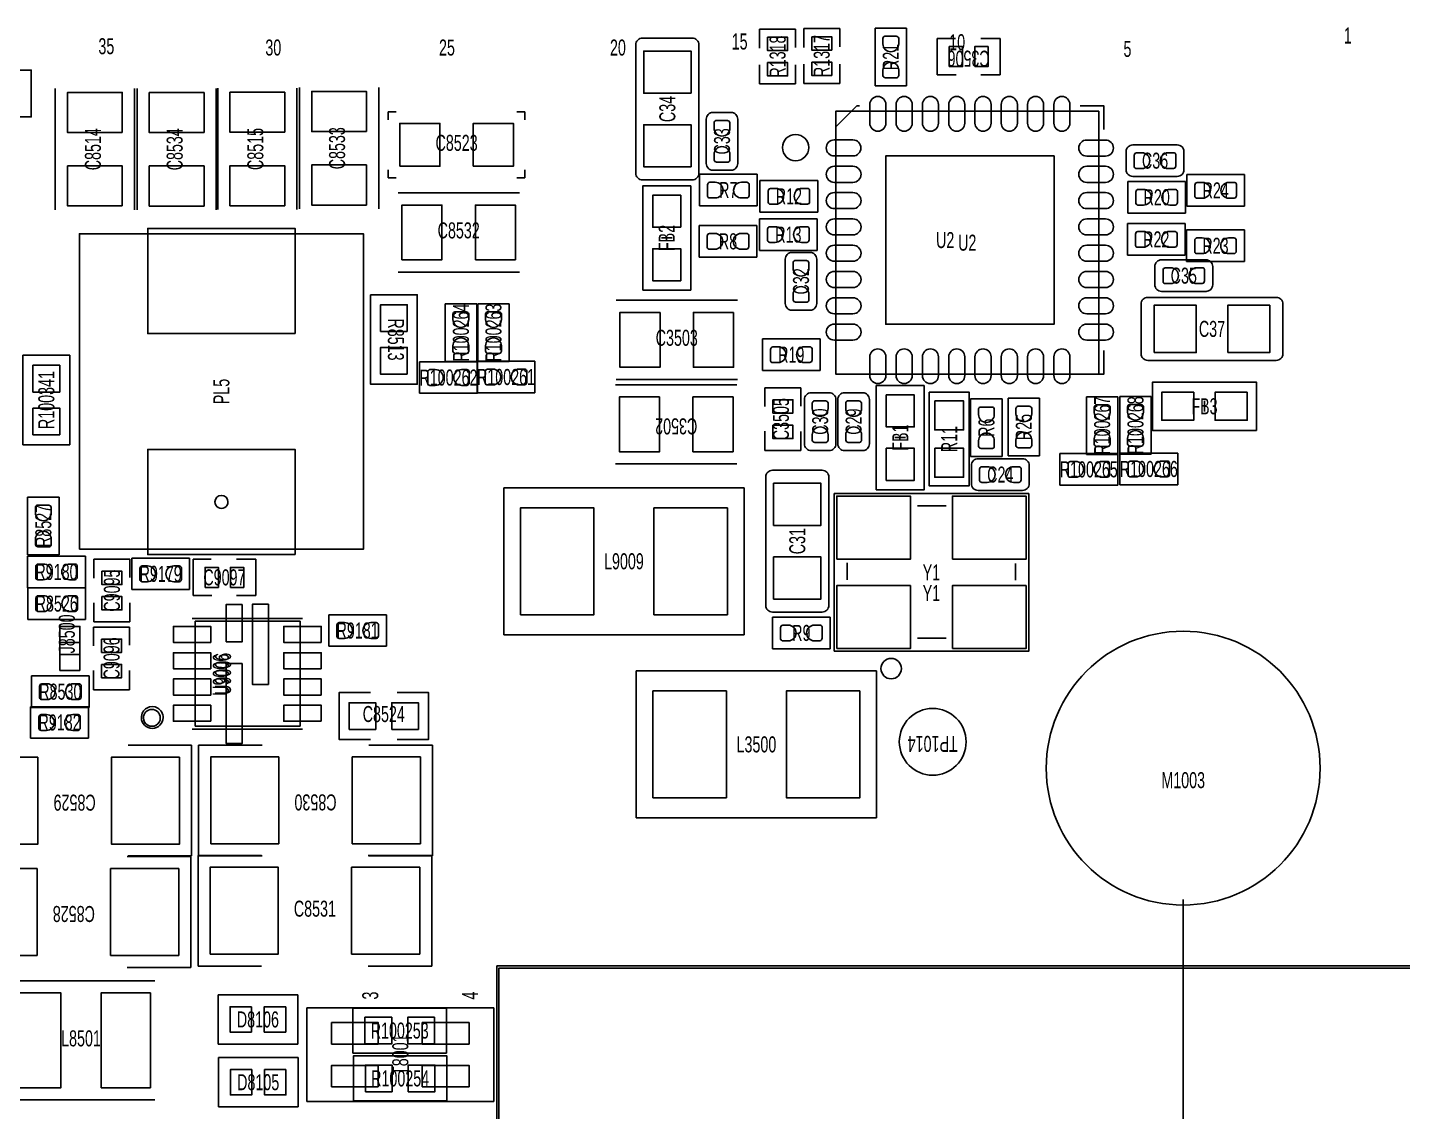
# Model space of a CAD drawing. Extents: x -30 to 128, y -44 to 82.
# Drawn here: x 36.98 to 63.13, y 3.16 to 23.77 of the extents above; entities that cross this region are included whole.
import ezdxf
from ezdxf.enums import TextEntityAlignment as Align

# ---------------------------------------------------------------- set-up
doc = ezdxf.new("R2010")
doc.units = 0
for name, color, linetype in [('BG_DIMENSION-2', 7, 'CONTINUOUS'), ('PG_ASSEMBLY_TOP', 7, 'CONTINUOUS'), ('PG_SILKSCREEN_TOP', 7, 'CONTINUOUS'), ('PIN_TOP', 3, 'CONTINUOUS'), ('RD_ASSEMBLY_TOP', 70, 'CONTINUOUS'), ('RD_SILKSCREEN_TOP', 7, 'CONTINUOUS')]:
    doc.layers.add(name, color=color, linetype=linetype)

msp = doc.modelspace()

# ---------------------------------------------------------------- linework, layer by layer
at = {"layer": 'BG_DIMENSION-2'}
msp.add_lwpolyline([(58.960004, 7.189978), (58.960004, -32.697928)], dxfattribs=at)
at = {"layer": 'PG_ASSEMBLY_TOP'}
for points in [[(49.74971, 21.00326, -0.414214), (49.62271, 20.87626), (48.67783, 20.87626, -0.414214), (48.55083, 21.00326), (48.55083, 23.44674, -0.414214), (48.67783, 23.57374), (49.62271, 23.57374, -0.414214), (49.74971, 23.44674)], [(58.285634, 17.443704, -0.414214), (58.158634, 17.570704), (58.158634, 18.515584, -0.414214), (58.285634, 18.642584), (60.729114, 18.642584, -0.414214), (60.856114, 18.515584), (60.856114, 17.570704, -0.414214), (60.729114, 17.443704)], [(51.021996, 15.227808, -0.414214), (51.148996, 15.354808), (52.093876, 15.354808, -0.414214), (52.220876, 15.227808), (52.220876, 12.784328, -0.414214), (52.093876, 12.657328), (51.148996, 12.657328, -0.414214), (51.021996, 12.784328)]]:
    msp.add_lwpolyline(points, format="xyb", close=True, dxfattribs=at)
for points in [[(50.90414, 23.742142), (51.58994, 23.742142)], [(50.90414, 23.384002), (50.90414, 23.742142)], [(51.58994, 23.742142), (51.58994, 23.39467)], [(51.742848, 23.752302), (52.428648, 23.752302)], [(51.742848, 23.394162), (51.742848, 23.752302)], [(52.428648, 23.752302), (52.428648, 23.40483)], [(53.099716, 23.76424), (53.699664, 23.76424)], [(53.099716, 22.66442), (53.099716, 23.76424)], [(53.699664, 23.76424), (53.699664, 22.66442)], [(54.283356, 22.877272), (54.283356, 23.563072)], [(54.283356, 23.563072), (54.630828, 23.563072)], [(55.111904, 23.563072), (55.477156, 23.563072)], [(55.477156, 23.563072), (55.477156, 22.877272)], [(50.90414, 22.700742), (50.90414, 23.067264)], [(51.58994, 23.065994), (51.58994, 22.700742)], [(51.742848, 22.710902), (51.742848, 23.077424)], [(52.428648, 23.076154), (52.428648, 22.710902)], [(35.351974, 22.075394), (35.351974, 22.964394), (37.053774, 22.964394), (37.053774, 22.075394), (35.351974, 22.075394)], [(54.641496, 22.877272), (54.283356, 22.877272)], [(55.477156, 22.877272), (55.110634, 22.877272)], [(37.511228, 22.61362), (37.511228, 20.306284)], [(39.018464, 20.306284), (39.018464, 22.61362)], [(39.065708, 22.61235), (39.065708, 20.305014)], [(40.572944, 20.305014), (40.572944, 22.61235)], [(40.599868, 22.617684), (40.599868, 20.310348)], [(42.107104, 20.310348), (42.107104, 22.617684)], [(42.15384, 22.631908), (42.15384, 20.324572)], [(43.661076, 20.324572), (43.661076, 22.631908)], [(51.58994, 22.700742), (50.90414, 22.700742)], [(52.428648, 22.710902), (51.742848, 22.710902)], [(53.699664, 22.66442), (53.099716, 22.66442)], [(43.843702, 22.168612), (43.996102, 22.168612)], [(43.843702, 22.016212), (43.843702, 22.168612)], [(46.441614, 22.168612), (46.289214, 22.168612)], [(46.441614, 22.016212), (46.441614, 22.168612)], [(49.889664, 21.186394), (49.889664, 22.032468)], [(50.016664, 22.159468), (50.362866, 22.159468)], [(50.489866, 22.032468), (50.489866, 21.186394)], [(58.001662, 21.541994), (58.847736, 21.541994)], [(53.303424, 18.132298), (56.503316, 18.132298), (56.503316, 21.33219), (53.303424, 21.33219), (53.303424, 18.132298)], [(57.874662, 21.068792), (57.874662, 21.414994)], [(58.974736, 21.414994), (58.974736, 21.068792)], [(43.843702, 21.0693), (43.843702, 20.9169)], [(46.441614, 21.0693), (46.441614, 20.9169)], [(49.759108, 20.982178), (50.858928, 20.982178)], [(49.759108, 20.38223), (49.759108, 20.982178)], [(50.362866, 21.059394), (50.016664, 21.059394)], [(50.858928, 20.982178), (50.858928, 20.38223)], [(58.847736, 20.941792), (58.001662, 20.941792)], [(59.02833, 20.377404), (59.02833, 20.977352)], [(59.02833, 20.977352), (60.12815, 20.977352)], [(60.12815, 20.977352), (60.12815, 20.377404)], [(43.843702, 20.9169), (43.996102, 20.9169)], [(46.441614, 20.9169), (46.289214, 20.9169)], [(48.681386, 18.781014), (48.681386, 20.762214), (49.595786, 20.762214), (49.595786, 18.781014), (48.681386, 18.781014)], [(50.912268, 20.864322), (52.012088, 20.864322)], [(50.912268, 20.264374), (50.912268, 20.864322)], [(52.012088, 20.864322), (52.012088, 20.264374)], [(57.906158, 20.246086), (57.906158, 20.846034)], [(57.906158, 20.846034), (59.005978, 20.846034)], [(59.005978, 20.846034), (59.005978, 20.246086)], [(46.336204, 20.631658), (44.028868, 20.631658)], [(50.858928, 20.38223), (49.759108, 20.38223)], [(50.902108, 20.136612), (52.001928, 20.136612)], [(50.902108, 19.536664), (50.902108, 20.136612)], [(52.012088, 20.264374), (50.912268, 20.264374)], [(52.001928, 20.136612), (52.001928, 19.536664)], [(59.005978, 20.246086), (57.906158, 20.246086)], [(60.12815, 20.377404), (59.02833, 20.377404)], [(49.754282, 20.007834), (50.854102, 20.007834)], [(49.754282, 19.407886), (49.754282, 20.007834)], [(50.854102, 20.007834), (50.854102, 19.407886)], [(57.898284, 19.445478), (57.898284, 20.045426)], [(57.898284, 20.045426), (58.998104, 20.045426)], [(58.998104, 20.045426), (58.998104, 19.445478)], [(59.02325, 19.323812), (59.02325, 19.92376)], [(59.02325, 19.92376), (60.12307, 19.92376)], [(60.12307, 19.92376), (60.12307, 19.323812)], [(37.970206, 13.852144), (37.970206, 19.852132), (43.370246, 19.852132), (43.370246, 13.852144), (37.970206, 13.852144)], [(50.854102, 19.407886), (49.754282, 19.407886)], [(52.001928, 19.536664), (50.902108, 19.536664)], [(51.39182, 18.523966), (51.39182, 19.37004)], [(51.51882, 19.49704), (51.865022, 19.49704)], [(51.992022, 19.37004), (51.992022, 18.523966)], [(58.998104, 19.445478), (57.898284, 19.445478)], [(58.547762, 19.355562), (59.393836, 19.355562)], [(44.028868, 19.124422), (46.336204, 19.124422)], [(58.420762, 18.88236), (58.420762, 19.228562)], [(60.12307, 19.323812), (59.02325, 19.323812)], [(59.520836, 19.228562), (59.520836, 18.88236)], [(43.506136, 18.692622), (44.395136, 18.692622), (44.395136, 16.990822), (43.506136, 16.990822), (43.506136, 18.692622)], [(50.483008, 18.58899), (48.175672, 18.58899)], [(59.393836, 18.75536), (58.547762, 18.75536)], [(44.924472, 18.521934), (45.52442, 18.521934)], [(44.924472, 17.422114), (44.924472, 18.521934)], [(45.52442, 18.521934), (45.52442, 17.422114)], [(45.54347, 18.522188), (46.143418, 18.522188)], [(45.54347, 17.422368), (45.54347, 18.522188)], [(46.143418, 18.522188), (46.143418, 17.422368)], [(51.865022, 18.396966), (51.51882, 18.396966)], [(50.957226, 17.851628), (52.057046, 17.851628)], [(50.957226, 17.25168), (50.957226, 17.851628)], [(52.057046, 17.851628), (52.057046, 17.25168)], [(37.785294, 15.838678), (36.896294, 15.838678), (36.896294, 17.540478), (37.785294, 17.540478), (37.785294, 15.838678)], [(44.437808, 17.41805), (45.537628, 17.41805)], [(44.437808, 16.818102), (44.437808, 17.41805)], [(45.52442, 17.422114), (44.924472, 17.422114)], [(45.532294, 16.828262), (45.532294, 17.42821)], [(45.532294, 17.42821), (46.632114, 17.42821)], [(45.537628, 17.41805), (45.537628, 16.818102)], [(46.143418, 17.422368), (45.54347, 17.422368)], [(46.632114, 17.42821), (46.632114, 16.828262)], [(48.175672, 17.081754), (50.483008, 17.081754)], [(52.057046, 17.25168), (50.957226, 17.25168)], [(60.354718, 16.11376), (58.373518, 16.11376), (58.373518, 17.02816), (60.354718, 17.02816), (60.354718, 16.11376)], [(45.537628, 16.818102), (44.437808, 16.818102)], [(46.632114, 16.828262), (45.532294, 16.828262)], [(50.47361, 16.98117), (48.166274, 16.98117)], [(51.005486, 16.923258), (51.691286, 16.923258)], [(51.005486, 16.565118), (51.005486, 16.923258)], [(51.691286, 16.923258), (51.691286, 16.575786)], [(51.88331, 16.829278), (52.229512, 16.829278)], [(52.51958, 16.829278), (52.865782, 16.829278)], [(54.036214, 16.96593), (54.036214, 14.98473), (53.121814, 14.98473), (53.121814, 16.96593), (54.036214, 16.96593)], [(57.118504, 16.75257), (57.718452, 16.75257)], [(57.118504, 15.65275), (57.118504, 16.75257)], [(57.718452, 16.75257), (57.718452, 15.65275)], [(57.752234, 16.759682), (58.352182, 16.759682)], [(57.752234, 15.659862), (57.752234, 16.759682)], [(58.352182, 16.759682), (58.352182, 15.659862)], [(51.75631, 15.856204), (51.75631, 16.702278)], [(52.356512, 16.702278), (52.356512, 15.856204)], [(52.39258, 15.856204), (52.39258, 16.702278)], [(52.992782, 16.702278), (52.992782, 15.856204)], [(54.917848, 16.7132), (55.517796, 16.7132)], [(54.917848, 15.61338), (54.917848, 16.7132)], [(55.517796, 16.7132), (55.517796, 15.61338)], [(55.628794, 16.726662), (56.228742, 16.726662)], [(55.628794, 15.626842), (55.628794, 16.726662)], [(56.228742, 16.726662), (56.228742, 15.626842)], [(51.005486, 15.729458), (51.005486, 16.09598)], [(51.691286, 16.09471), (51.691286, 15.729458)], [(51.691286, 15.729458), (51.005486, 15.729458)], [(52.229512, 15.729204), (51.88331, 15.729204)], [(52.865782, 15.729204), (52.51958, 15.729204)], [(48.166274, 15.473934), (50.47361, 15.473934)], [(55.517796, 15.61338), (54.917848, 15.61338)], [(54.931564, 15.099792), (54.931564, 15.445994)], [(55.058564, 15.572994), (55.904638, 15.572994)], [(56.228742, 15.626842), (55.628794, 15.626842)], [(56.031638, 15.445994), (56.031638, 15.099792)], [(56.614822, 15.6718), (57.714642, 15.6718)], [(56.614822, 15.071852), (56.614822, 15.6718)], [(57.718452, 15.65275), (57.118504, 15.65275)], [(57.714642, 15.6718), (57.714642, 15.071852)], [(58.352182, 15.659862), (57.752234, 15.659862)], [(57.756298, 15.079218), (57.756298, 15.679166)], [(57.756298, 15.679166), (58.856118, 15.679166)], [(58.856118, 15.679166), (58.856118, 15.079218)], [(55.904638, 14.972792), (55.058564, 14.972792)], [(57.714642, 15.071852), (56.614822, 15.071852)], [(58.856118, 15.079218), (57.756298, 15.079218)], [(36.983924, 14.845284), (37.583872, 14.845284)], [(36.983924, 13.745464), (36.983924, 14.845284)], [(37.583872, 14.845284), (37.583872, 13.745464)], [(36.98367, 13.12164), (36.98367, 13.721588)], [(36.98367, 13.721588), (38.08349, 13.721588)], [(37.583872, 13.745464), (36.983924, 13.745464)], [(38.08349, 13.721588), (38.08349, 13.12164)], [(38.244526, 13.662914), (38.930326, 13.662914)], [(38.244526, 13.304774), (38.244526, 13.662914)], [(38.930326, 13.662914), (38.930326, 13.315442)], [(38.965378, 13.684504), (40.065198, 13.684504)], [(38.965378, 13.084556), (38.965378, 13.684504)], [(40.065198, 13.684504), (40.065198, 13.084556)], [(40.13073, 12.975082), (40.13073, 13.660882)], [(40.13073, 13.660882), (40.478202, 13.660882)], [(40.959278, 13.660882), (41.32453, 13.660882)], [(41.32453, 13.660882), (41.32453, 12.975082)], [(38.08349, 13.12164), (36.98367, 13.12164)], [(36.988496, 13.118846), (38.088316, 13.118846)], [(36.988496, 12.518898), (36.988496, 13.118846)], [(38.088316, 13.118846), (38.088316, 12.518898)], [(40.065198, 13.084556), (38.965378, 13.084556)], [(38.244526, 12.469114), (38.244526, 12.835636)], [(38.930326, 12.834366), (38.930326, 12.469114)], [(40.48887, 12.975082), (40.13073, 12.975082)], [(41.32453, 12.975082), (40.958008, 12.975082)], [(42.710608, 12.60729), (43.810428, 12.60729)], [(42.710608, 12.007342), (42.710608, 12.60729)], [(43.810428, 12.60729), (43.810428, 12.007342)], [(51.148488, 11.960606), (51.148488, 12.560554)], [(51.148488, 12.560554), (52.248308, 12.560554)], [(52.248308, 12.560554), (52.248308, 11.960606)], [(38.088316, 12.518898), (36.988496, 12.518898)], [(38.238938, 12.373356), (38.924738, 12.373356)], [(38.238938, 12.015216), (38.238938, 12.373356)], [(38.930326, 12.469114), (38.244526, 12.469114)], [(38.924738, 12.373356), (38.924738, 12.025884)], [(40.169846, 12.485116), (40.169846, 10.48512)], [(42.169842, 12.485116), (40.169846, 12.485116)], [(42.169842, 10.48512), (42.169842, 12.485116)], [(43.810428, 12.007342), (42.710608, 12.007342)], [(52.248308, 11.960606), (51.148488, 11.960606)], [(38.238938, 11.179556), (38.238938, 11.546078)], [(38.924738, 11.544808), (38.924738, 11.179556)], [(37.05733, 10.844276), (37.05733, 11.444224)], [(37.05733, 11.444224), (38.15715, 11.444224)], [(38.15715, 11.444224), (38.15715, 10.844276)], [(38.924738, 11.179556), (38.238938, 11.179556)], [(43.507406, 10.2362), (42.906696, 10.2362), (42.906696, 11.1252), (43.503596, 11.1252)], [(44.011596, 11.1252), (44.608496, 11.1252), (44.608496, 10.2362), (44.011596, 10.2362)], [(37.042852, 10.8585), (38.142672, 10.8585)], [(37.042852, 10.258552), (37.042852, 10.8585)], [(38.15715, 10.844276), (37.05733, 10.844276)], [(38.142672, 10.8585), (38.142672, 10.258552)], [(40.169846, 10.48512), (42.169842, 10.48512)], [(38.142672, 10.258552), (37.042852, 10.258552)], [(38.895782, 10.12444), (40.102282, 10.12444)], [(40.102282, 10.12444), (40.102282, 8.019796)], [(40.237664, 8.024622), (40.237664, 10.129266)], [(40.237664, 10.129266), (41.444164, 10.129266)], [(43.476164, 10.129266), (44.682664, 10.129266)], [(44.682664, 10.129266), (44.682664, 8.024622)], [(38.880542, 8.006588), (40.087042, 8.006588)], [(40.102282, 8.019796), (38.895782, 8.019796)], [(40.087042, 8.006588), (40.087042, 5.901944)], [(40.225726, 5.92709), (40.225726, 8.031734)], [(40.225726, 8.031734), (41.432226, 8.031734)], [(41.444164, 8.024622), (40.237664, 8.024622)], [(43.464226, 8.031734), (44.670726, 8.031734)], [(44.682664, 8.024622), (43.476164, 8.024622)], [(44.670726, 8.031734), (44.670726, 5.92709)], [(40.087042, 5.901944), (38.880542, 5.901944)], [(41.432226, 5.92709), (40.225726, 5.92709)], [(44.670726, 5.92709), (43.464226, 5.92709)], [(43.171618, 4.272026), (44.949618, 4.272026), (44.949618, 5.12699), (43.171618, 5.12699), (43.171618, 4.272026)], [(43.180508, 3.361944), (44.958508, 3.361944), (44.958508, 4.216908), (43.180508, 4.216908), (43.180508, 3.361944)]]:
    msp.add_lwpolyline(points, dxfattribs=at)
for points in [[(49.889664, 22.032468, -0.414214), (50.016664, 22.159468)], [(50.362866, 22.159468, -0.414214), (50.489866, 22.032468)], [(57.874662, 21.414994, -0.414214), (58.001662, 21.541994)], [(58.847736, 21.541994, -0.414214), (58.974736, 21.414994)], [(50.016664, 21.059394, -0.414214), (49.889664, 21.186394)], [(50.489866, 21.186394, -0.414214), (50.362866, 21.059394)], [(58.001662, 20.941792, -0.414214), (57.874662, 21.068792)], [(58.974736, 21.068792, -0.414214), (58.847736, 20.941792)], [(51.39182, 19.37004, -0.414214), (51.51882, 19.49704)], [(51.865022, 19.49704, -0.414214), (51.992022, 19.37004)], [(58.420762, 19.228562, -0.414214), (58.547762, 19.355562)], [(59.393836, 19.355562, -0.414214), (59.520836, 19.228562)], [(58.547762, 18.75536, -0.414214), (58.420762, 18.88236)], [(59.520836, 18.88236, -0.414214), (59.393836, 18.75536)], [(51.51882, 18.396966, -0.414214), (51.39182, 18.523966)], [(51.992022, 18.523966, -0.414214), (51.865022, 18.396966)], [(51.75631, 16.702278, -0.414214), (51.88331, 16.829278)], [(52.229512, 16.829278, -0.414214), (52.356512, 16.702278)], [(52.39258, 16.702278, -0.414214), (52.51958, 16.829278)], [(52.865782, 16.829278, -0.414214), (52.992782, 16.702278)], [(51.88331, 15.729204, -0.414214), (51.75631, 15.856204)], [(52.356512, 15.856204, -0.414214), (52.229512, 15.729204)], [(52.51958, 15.729204, -0.414214), (52.39258, 15.856204)], [(52.992782, 15.856204, -0.414214), (52.865782, 15.729204)], [(54.931564, 15.445994, -0.414214), (55.058564, 15.572994)], [(55.904638, 15.572994, -0.414214), (56.031638, 15.445994)], [(55.058564, 14.972792, -0.414214), (54.931564, 15.099792)], [(56.031638, 15.099792, -0.414214), (55.904638, 14.972792)], [(39.562532, 10.65276, 1.000116), (39.148512, 10.65276, 0.999884), (39.562532, 10.65276)]]:
    msp.add_lwpolyline(points, format="xyb", dxfattribs=at)
for points in [[(52.353464, 17.182338), (57.353454, 17.182338), (57.353454, 22.182328), (52.353464, 22.182328)], [(54.12867, 16.836898), (54.12867, 15.058898), (54.89067, 15.058898), (54.89067, 16.836898)], [(52.32273, 11.912092), (52.32273, 14.91234), (56.022494, 14.91234), (56.022494, 11.912092)], [(45.9486, -14.57198), (66.878454, -14.57198), (66.878454, 5.887974), (45.9486, 5.887974)]]:
    msp.add_lwpolyline(points, close=True, dxfattribs=at)
at = {"layer": 'PG_SILKSCREEN_TOP'}
for points in [[(52.353464, 21.832316), (52.353464, 21.882354), (52.75326, 22.28215), (52.803298, 22.28215)], [(57.003442, 22.28215), (57.453276, 22.28215), (57.453276, 21.832316)], [(53.303424, 18.132298), (56.503316, 18.132298), (56.503316, 21.33219), (53.303424, 21.33219), (53.303424, 18.132298)], [(37.970206, 13.977112), (37.970206, 19.852132), (43.370246, 19.852132), (43.370246, 13.852144), (37.970206, 13.852144)], [(49.036986, 19.771614), (49.240186, 19.771614)], [(52.803298, 17.182338), (52.353464, 17.182338), (52.353464, 17.632172)], [(57.453276, 17.632172), (57.453276, 17.182338), (57.003442, 17.182338)], [(59.364118, 16.46936), (59.364118, 16.67256)], [(53.680614, 15.97533), (53.477414, 15.97533)], [(46.038516, 12.22629), (46.038516, 15.02029)], [(46.038516, 15.02029), (50.610516, 15.02029)], [(50.610516, 15.02029), (50.610516, 12.22629)], [(54.451758, 14.675358), (53.906674, 14.675358)], [(52.572666, 13.269722), (52.572666, 13.594588)], [(55.772558, 13.583412), (55.772558, 13.265658)], [(42.212768, 12.533122), (40.112696, 12.533122)], [(50.610516, 12.22629), (46.038516, 12.22629)], [(54.451758, 12.162282), (53.906674, 12.162282)], [(48.55845, 11.538712), (53.13045, 11.538712)], [(48.55845, 8.744712), (48.55845, 11.538712)], [(53.13045, 11.538712), (53.13045, 8.744712)], [(40.112696, 10.43305), (42.212768, 10.43305)], [(53.13045, 8.744712), (48.55845, 8.744712)], [(45.908468, -14.072108), (66.90868, -14.072108), (66.90868, 5.927852), (45.908468, 5.927852), (45.908468, -14.072108)], [(39.405052, 5.643626), (36.595304, 5.643626)], [(40.607234, 4.44119), (40.607234, 5.38099)], [(42.121074, 5.38099), (40.607234, 5.38099)], [(42.121074, 4.44119), (42.121074, 5.38099)], [(42.294048, 5.12953), (45.850048, 5.12953)], [(42.294048, 3.35153), (42.294048, 5.12953)], [(45.850048, 5.12953), (45.850048, 3.35153)], [(42.121074, 4.44119), (40.607234, 4.44119)], [(40.613076, 3.24739), (40.613076, 4.18719)], [(42.126916, 4.18719), (40.613076, 4.18719)], [(42.126916, 3.24739), (42.126916, 4.18719)], [(36.595304, 3.383026), (39.405052, 3.383026)], [(42.126916, 3.24739), (40.613076, 3.24739)], [(45.850048, 3.35153), (42.294048, 3.35153)]]:
    msp.add_lwpolyline(points, dxfattribs=at)
msp.add_lwpolyline([(51.839876, 21.49094, 1), (51.339636, 21.49082, 1)], format="xyb", close=True, dxfattribs=at)
for points in [[(53.601366, 11.582654, 1), (53.212238, 11.582654, 1), (53.601366, 11.582654)], [(39.508176, 10.645648, 0.99985), (39.188644, 10.645648, 1.00015), (39.508176, 10.645648)]]:
    msp.add_lwpolyline(points, format="xyb", dxfattribs=at)
at = {"layer": 'PIN_TOP'}
for points in [[(51.05654, 23.589742), (51.43754, 23.589742), (51.43754, 23.335742), (51.05654, 23.335742)], [(51.895248, 23.599902), (52.276248, 23.599902), (52.276248, 23.345902), (51.895248, 23.345902)], [(49.600231, 22.524974), (48.700309, 22.524974), (48.700309, 23.325074), (49.600231, 23.325074)], [(54.511956, 23.029672), (54.511956, 23.410672), (54.765956, 23.410672), (54.765956, 23.029672)], [(54.994556, 23.029672), (54.994556, 23.410672), (55.248556, 23.410672), (55.248556, 23.029672)], [(51.05654, 23.107142), (51.43754, 23.107142), (51.43754, 22.853142), (51.05654, 22.853142)], [(51.895248, 23.117302), (52.276248, 23.117302), (52.276248, 22.863302), (51.895248, 22.863302)], [(38.785546, 21.777452), (37.744146, 21.777452), (37.744146, 22.539452), (38.785546, 22.539452)], [(40.340026, 21.776182), (39.298626, 21.776182), (39.298626, 22.538182), (40.340026, 22.538182)], [(41.874186, 21.781516), (40.832786, 21.781516), (40.832786, 22.543516), (41.874186, 22.543516)], [(43.428158, 21.79574), (42.386758, 21.79574), (42.386758, 22.55774), (43.428158, 22.55774)], [(44.063158, 21.136356), (44.063158, 21.949156), (44.825158, 21.949156), (44.825158, 21.136356)], [(45.460158, 21.136356), (45.460158, 21.949156), (46.222158, 21.949156), (46.222158, 21.136356)], [(49.600231, 21.124926), (48.700309, 21.124926), (48.700309, 21.925026), (49.600231, 21.925026)], [(56.503316, 18.132298), (53.303424, 18.132298), (53.303424, 21.33219), (56.503316, 21.33219)], [(38.785546, 20.380452), (37.744146, 20.380452), (37.744146, 21.142452), (38.785546, 21.142452)], [(40.340026, 20.379182), (39.298626, 20.379182), (39.298626, 21.141182), (40.340026, 21.141182)], [(41.874186, 20.384516), (40.832786, 20.384516), (40.832786, 21.146516), (41.874186, 21.146516)], [(43.428158, 20.39874), (42.386758, 20.39874), (42.386758, 21.16074), (43.428158, 21.16074)], [(44.103036, 19.35734), (44.103036, 20.39874), (44.865036, 20.39874), (44.865036, 19.35734)], [(45.500036, 19.35734), (45.500036, 20.39874), (46.262036, 20.39874), (46.262036, 19.35734)], [(49.405286, 19.974814), (48.871886, 19.974814), (48.871886, 20.584414), (49.405286, 20.584414)], [(42.070274, 17.952212), (39.270178, 17.952212), (39.270178, 19.952208), (42.070274, 19.952208)], [(49.405286, 18.958814), (48.871886, 18.958814), (48.871886, 19.568414), (49.405286, 19.568414)], [(44.204636, 17.994122), (43.696636, 17.994122), (43.696636, 18.502122), (44.204636, 18.502122)], [(49.01184, 18.356072), (49.01184, 17.314672), (48.24984, 17.314672), (48.24984, 18.356072)], [(50.40884, 18.356072), (50.40884, 17.314672), (49.64684, 17.314672), (49.64684, 18.356072)], [(58.4073, 17.593056), (58.4073, 18.492978), (59.2074, 18.492978), (59.2074, 17.593056)], [(59.807348, 17.593056), (59.807348, 18.492978), (60.607448, 18.492978), (60.607448, 17.593056)], [(44.204636, 17.181322), (43.696636, 17.181322), (43.696636, 17.689322), (44.204636, 17.689322)], [(37.086794, 17.349978), (37.594794, 17.349978), (37.594794, 16.841978), (37.086794, 16.841978)], [(49.002442, 16.748252), (49.002442, 15.706852), (48.240442, 15.706852), (48.240442, 16.748252)], [(50.399442, 16.748252), (50.399442, 15.706852), (49.637442, 15.706852), (49.637442, 16.748252)], [(53.312314, 16.78813), (53.845714, 16.78813), (53.845714, 16.17853), (53.312314, 16.17853)], [(59.160918, 16.83766), (59.160918, 16.30426), (58.551318, 16.30426), (58.551318, 16.83766)], [(60.176918, 16.83766), (60.176918, 16.30426), (59.567318, 16.30426), (59.567318, 16.83766)], [(37.086794, 16.537178), (37.594794, 16.537178), (37.594794, 16.029178), (37.086794, 16.029178)], [(51.157886, 16.694658), (51.538886, 16.694658), (51.538886, 16.440658), (51.157886, 16.440658)], [(54.234715, 16.672941), (54.784625, 16.672941), (54.784625, 16.123031), (54.234715, 16.123031)], [(51.157886, 16.212058), (51.538886, 16.212058), (51.538886, 15.958058), (51.157886, 15.958058)], [(42.070274, 13.752068), (39.270178, 13.752068), (39.270178, 15.752064), (42.070274, 15.752064)], [(53.312314, 15.77213), (53.845714, 15.77213), (53.845714, 15.16253), (53.312314, 15.16253)], [(54.234715, 15.772765), (54.784625, 15.772765), (54.784625, 15.222855), (54.234715, 15.222855)], [(51.171475, 15.106142), (52.071397, 15.106142), (52.071397, 14.306042), (51.171475, 14.306042)], [(52.372514, 13.662152), (52.372514, 14.862048), (53.772562, 14.862048), (53.772562, 13.662152)], [(54.572662, 13.662152), (54.572662, 14.862048), (55.97271, 14.862048), (55.97271, 13.662152)], [(46.356016, 12.60729), (46.356016, 14.63929), (47.753016, 14.63929), (47.753016, 12.60729)], [(48.896016, 12.60729), (48.896016, 14.63929), (50.293016, 14.63929), (50.293016, 12.60729)], [(51.171475, 13.706094), (52.071397, 13.706094), (52.071397, 12.905994), (51.171475, 12.905994)], [(38.396926, 13.434314), (38.777926, 13.434314), (38.777926, 13.180314), (38.396926, 13.180314)], [(40.35933, 13.127482), (40.35933, 13.508482), (40.61333, 13.508482), (40.61333, 13.127482)], [(40.84193, 13.127482), (40.84193, 13.508482), (41.09593, 13.508482), (41.09593, 13.127482)], [(52.372514, 11.962384), (52.372514, 13.16228), (53.772562, 13.16228), (53.772562, 11.962384)], [(54.572662, 11.962384), (54.572662, 13.16228), (55.97271, 13.16228), (55.97271, 11.962384)], [(38.396926, 12.951714), (38.777926, 12.951714), (38.777926, 12.697714), (38.396926, 12.697714)], [(41.067355, 12.804521), (41.067355, 12.093575), (40.762301, 12.093575), (40.762301, 12.804521)], [(41.565068, 12.807188), (41.565068, 11.283188), (41.260268, 11.283188), (41.260268, 12.807188)], [(37.981128, 11.85164), (37.600128, 11.85164), (37.600128, 12.38504), (37.981128, 12.38504)], [(40.468169, 12.080621), (39.757223, 12.080621), (39.757223, 12.385675), (40.468169, 12.385675)], [(42.568241, 12.080621), (41.857295, 12.080621), (41.857295, 12.385675), (42.568241, 12.385675)], [(37.981128, 11.54684), (37.600128, 11.54684), (37.600128, 12.08024), (37.981128, 12.08024)], [(38.391338, 12.144756), (38.772338, 12.144756), (38.772338, 11.890756), (38.391338, 11.890756)], [(40.468169, 11.580495), (39.757223, 11.580495), (39.757223, 11.885549), (40.468169, 11.885549)], [(42.568241, 11.580495), (41.857295, 11.580495), (41.857295, 11.885549), (42.568241, 11.885549)], [(38.391338, 11.662156), (38.772338, 11.662156), (38.772338, 11.408156), (38.391338, 11.408156)], [(41.065196, 11.682984), (41.065196, 10.158984), (40.760396, 10.158984), (40.760396, 11.682984)], [(40.468169, 11.080623), (39.757223, 11.080623), (39.757223, 11.385677), (40.468169, 11.385677)], [(42.568241, 11.080623), (41.857295, 11.080623), (41.857295, 11.385677), (42.568241, 11.385677)], [(50.27295, 11.157712), (50.27295, 9.125712), (48.87595, 9.125712), (48.87595, 11.157712)], [(52.81295, 11.157712), (52.81295, 9.125712), (51.41595, 9.125712), (51.41595, 11.157712)], [(40.468169, 10.580497), (39.757223, 10.580497), (39.757223, 10.885551), (40.468169, 10.885551)], [(42.568241, 10.580497), (41.857295, 10.580497), (41.857295, 10.885551), (42.568241, 10.885551)], [(43.097196, 10.4267), (43.097196, 10.9347), (43.605196, 10.9347), (43.605196, 10.4267)], [(43.909996, 10.4267), (43.909996, 10.9347), (44.417996, 10.9347), (44.417996, 10.4267)], [(37.181282, 9.897618), (37.181282, 8.246618), (35.885882, 8.246618), (35.885882, 9.897618)], [(39.873682, 9.897618), (39.873682, 8.246618), (38.578282, 8.246618), (38.578282, 9.897618)], [(40.466264, 8.251444), (40.466264, 9.902444), (41.761664, 9.902444), (41.761664, 8.251444)], [(43.158664, 8.251444), (43.158664, 9.902444), (44.454064, 9.902444), (44.454064, 8.251444)], [(37.166042, 7.779766), (37.166042, 6.128766), (35.870642, 6.128766), (35.870642, 7.779766)], [(39.858442, 7.779766), (39.858442, 6.128766), (38.563042, 6.128766), (38.563042, 7.779766)], [(40.454326, 6.153912), (40.454326, 7.804912), (41.749726, 7.804912), (41.749726, 6.153912)], [(43.146726, 6.153912), (43.146726, 7.804912), (44.442126, 7.804912), (44.442126, 6.153912)], [(36.679378, 3.611626), (36.679378, 5.415026), (37.619178, 5.415026), (37.619178, 3.611626)], [(38.381178, 3.611626), (38.381178, 5.415026), (39.320978, 5.415026), (39.320978, 3.611626)], [(41.242234, 5.15239), (41.242234, 4.66979), (40.835834, 4.66979), (40.835834, 5.15239)], [(41.892474, 5.15239), (41.892474, 4.66979), (41.486074, 4.66979), (41.486074, 5.15239)], [(43.652948, 4.44373), (42.763948, 4.44373), (42.763948, 4.85013), (43.652948, 4.85013)], [(43.400218, 4.445508), (43.400218, 4.953508), (43.908218, 4.953508), (43.908218, 4.445508)], [(44.213018, 4.445508), (44.213018, 4.953508), (44.721018, 4.953508), (44.721018, 4.445508)], [(45.380148, 4.44373), (44.491148, 4.44373), (44.491148, 4.85013), (45.380148, 4.85013)], [(41.248076, 3.95859), (41.248076, 3.47599), (40.841676, 3.47599), (40.841676, 3.95859)], [(41.898316, 3.95859), (41.898316, 3.47599), (41.491916, 3.47599), (41.491916, 3.95859)], [(43.652948, 3.63093), (42.763948, 3.63093), (42.763948, 4.03733), (43.652948, 4.03733)], [(43.409108, 3.535426), (43.409108, 4.043426), (43.917108, 4.043426), (43.917108, 3.535426)], [(44.221908, 3.535426), (44.221908, 4.043426), (44.729908, 4.043426), (44.729908, 3.535426)], [(45.380148, 3.63093), (44.491148, 3.63093), (44.491148, 4.03733), (45.380148, 4.03733)]]:
    msp.add_lwpolyline(points, close=True, dxfattribs=at)
for points in [[(53.549804, 23.46452), (53.549804, 23.56612, 0.375524), (53.50129, 23.608538), (53.28539, 23.608538, 0.365699), (53.249576, 23.56612), (53.249576, 23.46452, 0.999521)], [(53.249576, 22.96414), (53.249576, 22.86254, 0.375524), (53.29809, 22.820122), (53.51399, 22.820122, 0.365699), (53.549804, 22.86254), (53.549804, 22.96414, 0.999521)], [(53.000783, 21.954871), (53.000783, 22.309709, -1), (53.305837, 22.309709), (53.305837, 21.954871, -1)], [(53.500909, 21.954871), (53.500909, 22.309709, -1), (53.805963, 22.309709), (53.805963, 21.954871, -1)], [(54.000781, 21.954871), (54.000781, 22.309709, -1), (54.305835, 22.309709), (54.305835, 21.954871, -1)], [(54.500907, 21.954871), (54.500907, 22.309709, -1), (54.805961, 22.309709), (54.805961, 21.954871, -1)], [(55.000779, 21.954871), (55.000779, 22.309709, -1), (55.305833, 22.309709), (55.305833, 21.954871, -1)], [(55.500905, 21.954871), (55.500905, 22.309709, -1), (55.805959, 22.309709), (55.805959, 21.954871, -1)], [(56.000777, 21.954871), (56.000777, 22.309709, -1), (56.305831, 22.309709), (56.305831, 21.954871, -1)], [(56.500903, 21.954871), (56.500903, 22.309709, -1), (56.805957, 22.309709), (56.805957, 21.954871, -1)], [(50.339752, 21.859494), (50.339752, 21.961094, 0.375524), (50.291238, 22.003512), (50.075338, 22.003512, 0.365699), (50.039524, 21.961094), (50.039524, 21.859494, 0.999521)], [(50.039524, 21.359114), (50.039524, 21.257514, 0.375524), (50.088038, 21.215096), (50.303938, 21.215096, 0.365699), (50.339752, 21.257514), (50.339752, 21.359114, 0.999521)], [(52.324889, 21.635847), (52.679727, 21.635847, -1), (52.679727, 21.330793), (52.324889, 21.330793, -1)], [(57.125997, 21.634831), (57.480835, 21.634831, -1), (57.480835, 21.329777), (57.125997, 21.329777, -1)], [(58.174382, 21.392134), (58.072782, 21.392134, 0.375524), (58.030364, 21.34362), (58.030364, 21.12772, 0.365699), (58.072782, 21.091906), (58.174382, 21.091906, 0.999521)], [(58.674762, 21.091906), (58.776362, 21.091906, 0.375524), (58.81878, 21.14042), (58.81878, 21.35632, 0.365699), (58.776362, 21.392134), (58.674762, 21.392134, 0.999521)], [(52.325905, 21.134705), (52.680743, 21.134705, -1), (52.680743, 20.829651), (52.325905, 20.829651, -1)], [(57.125997, 21.134705), (57.480835, 21.134705, -1), (57.480835, 20.829651), (57.125997, 20.829651, -1)], [(50.058828, 20.832318), (49.957228, 20.832318, 0.375524), (49.91481, 20.783804), (49.91481, 20.567904, 0.365699), (49.957228, 20.53209), (50.058828, 20.53209, 0.999521)], [(50.559208, 20.53209), (50.660808, 20.53209, 0.375524), (50.703226, 20.580604), (50.703226, 20.796504, 0.365699), (50.660808, 20.832318), (50.559208, 20.832318, 0.999521)], [(51.211988, 20.714462), (51.110388, 20.714462, 0.375524), (51.06797, 20.665948), (51.06797, 20.450048, 0.365699), (51.110388, 20.414234), (51.211988, 20.414234, 0.999521)], [(51.712368, 20.414234), (51.813968, 20.414234, 0.375524), (51.856386, 20.462748), (51.856386, 20.678648, 0.365699), (51.813968, 20.714462), (51.712368, 20.714462, 0.999521)], [(58.205878, 20.696174), (58.104278, 20.696174, 0.375524), (58.06186, 20.64766), (58.06186, 20.43176, 0.365699), (58.104278, 20.395946), (58.205878, 20.395946, 0.999521)], [(58.706258, 20.395946), (58.807858, 20.395946, 0.375524), (58.850276, 20.44446), (58.850276, 20.66036, 0.365699), (58.807858, 20.696174), (58.706258, 20.696174, 0.999521)], [(59.32805, 20.827492), (59.22645, 20.827492, 0.375524), (59.184032, 20.778978), (59.184032, 20.563078, 0.365699), (59.22645, 20.527264), (59.32805, 20.527264, 0.999521)], [(59.82843, 20.527264), (59.93003, 20.527264, 0.375524), (59.972448, 20.575778), (59.972448, 20.791678, 0.365699), (59.93003, 20.827492), (59.82843, 20.827492, 0.999521)], [(52.325905, 20.634833), (52.680743, 20.634833, -1), (52.680743, 20.329779), (52.325905, 20.329779, -1)], [(57.125997, 20.634833), (57.480835, 20.634833, -1), (57.480835, 20.329779), (57.125997, 20.329779, -1)], [(52.325905, 20.134707), (52.680743, 20.134707, -1), (52.680743, 19.829653), (52.325905, 19.829653, -1)], [(57.125997, 20.134707), (57.480835, 20.134707, -1), (57.480835, 19.829653), (57.125997, 19.829653, -1)], [(51.201828, 19.986752), (51.100228, 19.986752, 0.375524), (51.05781, 19.938238), (51.05781, 19.722338, 0.365699), (51.100228, 19.686524), (51.201828, 19.686524, 0.999521)], [(51.702208, 19.686524), (51.803808, 19.686524, 0.375524), (51.846226, 19.735038), (51.846226, 19.950938, 0.365699), (51.803808, 19.986752), (51.702208, 19.986752, 0.999521)], [(58.198004, 19.895566), (58.096404, 19.895566, 0.375524), (58.053986, 19.847052), (58.053986, 19.631152, 0.365699), (58.096404, 19.595338), (58.198004, 19.595338, 0.999521)], [(58.698384, 19.595338), (58.799984, 19.595338, 0.375524), (58.842402, 19.643852), (58.842402, 19.859752, 0.365699), (58.799984, 19.895566), (58.698384, 19.895566, 0.999521)], [(50.054002, 19.857974), (49.952402, 19.857974, 0.375524), (49.909984, 19.80946), (49.909984, 19.59356, 0.365699), (49.952402, 19.557746), (50.054002, 19.557746, 0.999521)], [(50.554382, 19.557746), (50.655982, 19.557746, 0.375524), (50.6984, 19.60626), (50.6984, 19.82216, 0.365699), (50.655982, 19.857974), (50.554382, 19.857974, 0.999521)], [(52.325905, 19.634835), (52.680743, 19.634835, -1), (52.680743, 19.329781), (52.325905, 19.329781, -1)], [(57.125997, 19.634835), (57.480835, 19.634835, -1), (57.480835, 19.329781), (57.125997, 19.329781, -1)], [(59.32297, 19.7739), (59.22137, 19.7739, 0.375524), (59.178952, 19.725386), (59.178952, 19.509486, 0.365699), (59.22137, 19.473672), (59.32297, 19.473672, 0.999521)], [(59.82335, 19.473672), (59.92495, 19.473672, 0.375524), (59.967368, 19.522186), (59.967368, 19.738086, 0.365699), (59.92495, 19.7739), (59.82335, 19.7739, 0.999521)], [(51.842162, 19.19732), (51.842162, 19.29892, 0.375524), (51.793648, 19.341338), (51.577748, 19.341338, 0.365699), (51.541934, 19.29892), (51.541934, 19.19732, 0.999521)], [(52.325905, 19.134709), (52.680743, 19.134709, -1), (52.680743, 18.829655), (52.325905, 18.829655, -1)], [(57.125997, 19.134709), (57.480835, 19.134709, -1), (57.480835, 18.829655), (57.125997, 18.829655, -1)], [(58.720482, 19.205702), (58.618882, 19.205702, 0.375524), (58.576464, 19.157188), (58.576464, 18.941288, 0.365699), (58.618882, 18.905474), (58.720482, 18.905474, 0.999521)], [(59.220862, 18.905474), (59.322462, 18.905474, 0.375524), (59.36488, 18.953988), (59.36488, 19.169888, 0.365699), (59.322462, 19.205702), (59.220862, 19.205702, 0.999521)], [(51.541934, 18.69694), (51.541934, 18.59534, 0.375524), (51.590448, 18.552922), (51.806348, 18.552922, 0.365699), (51.842162, 18.59534), (51.842162, 18.69694, 0.999521)], [(52.325905, 18.634837), (52.680743, 18.634837, -1), (52.680743, 18.329783), (52.325905, 18.329783, -1)], [(57.125997, 18.634837), (57.480835, 18.634837, -1), (57.480835, 18.329783), (57.125997, 18.329783, -1)], [(45.37456, 18.222214), (45.37456, 18.323814, 0.375524), (45.326046, 18.366232), (45.110146, 18.366232, 0.365699), (45.074332, 18.323814), (45.074332, 18.222214, 0.999521)], [(45.993558, 18.222468), (45.993558, 18.324068, 0.375524), (45.945044, 18.366486), (45.729144, 18.366486, 0.365699), (45.69333, 18.324068), (45.69333, 18.222468, 0.999521)], [(52.680743, 17.829657), (52.325905, 17.829657, -1), (52.325905, 18.134711), (52.680743, 18.134711, -1)], [(57.125997, 18.134711), (57.480835, 18.134711, -1), (57.480835, 17.829657), (57.125997, 17.829657, -1)], [(45.074332, 17.721834), (45.074332, 17.620234, 0.375524), (45.122846, 17.577816), (45.338746, 17.577816, 0.365699), (45.37456, 17.620234), (45.37456, 17.721834, 0.999521)], [(45.69333, 17.722088), (45.69333, 17.620488, 0.375524), (45.741844, 17.57807), (45.957744, 17.57807, 0.365699), (45.993558, 17.620488), (45.993558, 17.722088, 0.999521)], [(51.256946, 17.701768), (51.155346, 17.701768, 0.375524), (51.112928, 17.653254), (51.112928, 17.437354, 0.365699), (51.155346, 17.40154), (51.256946, 17.40154, 0.999521)], [(51.757326, 17.40154), (51.858926, 17.40154, 0.375524), (51.901344, 17.450054), (51.901344, 17.665954, 0.365699), (51.858926, 17.701768), (51.757326, 17.701768, 0.999521)], [(53.305837, 17.509617), (53.305837, 17.154779, -1), (53.000783, 17.154779), (53.000783, 17.509617, -1)], [(53.805963, 17.509617), (53.805963, 17.154779, -1), (53.500909, 17.154779), (53.500909, 17.509617, -1)], [(54.305835, 17.509617), (54.305835, 17.154779, -1), (54.000781, 17.154779), (54.000781, 17.509617, -1)], [(54.805961, 17.509617), (54.805961, 17.154779, -1), (54.500907, 17.154779), (54.500907, 17.509617, -1)], [(55.305833, 17.509617), (55.305833, 17.154779, -1), (55.000779, 17.154779), (55.000779, 17.509617, -1)], [(55.805959, 17.509617), (55.805959, 17.154779, -1), (55.500905, 17.154779), (55.500905, 17.509617, -1)], [(56.305831, 17.509617), (56.305831, 17.154779, -1), (56.000777, 17.154779), (56.000777, 17.509617, -1)], [(56.805957, 17.509617), (56.805957, 17.154779, -1), (56.500903, 17.154779), (56.500903, 17.509617, -1)], [(44.737528, 17.26819), (44.635928, 17.26819, 0.375524), (44.59351, 17.219676), (44.59351, 17.003776, 0.365699), (44.635928, 16.967962), (44.737528, 16.967962, 0.999521)], [(45.237908, 16.967962), (45.339508, 16.967962, 0.375524), (45.381926, 17.016476), (45.381926, 17.232376, 0.365699), (45.339508, 17.26819), (45.237908, 17.26819, 0.999521)], [(45.832014, 17.27835), (45.730414, 17.27835, 0.375524), (45.687996, 17.229836), (45.687996, 17.013936, 0.365699), (45.730414, 16.978122), (45.832014, 16.978122, 0.999521)], [(46.332394, 16.978122), (46.433994, 16.978122, 0.375524), (46.476412, 17.026636), (46.476412, 17.242536, 0.365699), (46.433994, 17.27835), (46.332394, 17.27835, 0.999521)], [(52.206398, 16.529304), (52.206398, 16.630904, 0.375524), (52.157884, 16.673322), (51.941984, 16.673322, 0.365699), (51.90617, 16.630904), (51.90617, 16.529304, 0.999521)], [(52.842668, 16.529304), (52.842668, 16.630904, 0.375524), (52.794154, 16.673322), (52.578254, 16.673322, 0.365699), (52.54244, 16.630904), (52.54244, 16.529304, 0.999521)], [(55.367936, 16.41348), (55.367936, 16.51508, 0.375524), (55.319422, 16.557498), (55.103522, 16.557498, 0.365699), (55.067708, 16.51508), (55.067708, 16.41348, 0.999521)], [(56.078882, 16.426942), (56.078882, 16.528542, 0.375524), (56.030368, 16.57096), (55.814468, 16.57096, 0.365699), (55.778654, 16.528542), (55.778654, 16.426942, 0.999521)], [(57.568592, 16.45285), (57.568592, 16.55445, 0.375524), (57.520078, 16.596868), (57.304178, 16.596868, 0.365699), (57.268364, 16.55445), (57.268364, 16.45285, 0.999521)], [(58.202322, 16.459962), (58.202322, 16.561562, 0.375524), (58.153808, 16.60398), (57.937908, 16.60398, 0.365699), (57.902094, 16.561562), (57.902094, 16.459962, 0.999521)], [(51.90617, 16.028924), (51.90617, 15.927324, 0.375524), (51.954684, 15.884906), (52.170584, 15.884906, 0.365699), (52.206398, 15.927324), (52.206398, 16.028924, 0.999521)], [(52.54244, 16.028924), (52.54244, 15.927324, 0.375524), (52.590954, 15.884906), (52.806854, 15.884906, 0.365699), (52.842668, 15.927324), (52.842668, 16.028924, 0.999521)], [(55.067708, 15.9131), (55.067708, 15.8115, 0.375524), (55.116222, 15.769082), (55.332122, 15.769082, 0.365699), (55.367936, 15.8115), (55.367936, 15.9131, 0.999521)], [(55.778654, 15.926562), (55.778654, 15.824962, 0.375524), (55.827168, 15.782544), (56.043068, 15.782544, 0.365699), (56.078882, 15.824962), (56.078882, 15.926562, 0.999521)], [(57.268364, 15.95247), (57.268364, 15.85087, 0.375524), (57.316878, 15.808452), (57.532778, 15.808452, 0.365699), (57.568592, 15.85087), (57.568592, 15.95247, 0.999521)], [(57.902094, 15.959582), (57.902094, 15.857982, 0.375524), (57.950608, 15.815564), (58.166508, 15.815564, 0.365699), (58.202322, 15.857982), (58.202322, 15.959582, 0.999521)], [(56.914542, 15.52194), (56.812942, 15.52194, 0.375524), (56.770524, 15.473426), (56.770524, 15.257526, 0.365699), (56.812942, 15.221712), (56.914542, 15.221712, 0.999521)], [(57.414922, 15.221712), (57.516522, 15.221712, 0.375524), (57.55894, 15.270226), (57.55894, 15.486126, 0.365699), (57.516522, 15.52194), (57.414922, 15.52194, 0.999521)], [(58.056018, 15.529306), (57.954418, 15.529306, 0.375524), (57.912, 15.480792), (57.912, 15.264892, 0.365699), (57.954418, 15.229078), (58.056018, 15.229078, 0.999521)], [(58.556398, 15.229078), (58.657998, 15.229078, 0.375524), (58.700416, 15.277592), (58.700416, 15.493492, 0.365699), (58.657998, 15.529306), (58.556398, 15.529306, 0.999521)], [(55.231538, 15.42288), (55.129938, 15.42288, 0.375524), (55.08752, 15.374366), (55.08752, 15.158466, 0.365699), (55.129938, 15.122652), (55.231538, 15.122652, 0.999521)], [(55.731918, 15.122652), (55.833518, 15.122652, 0.375524), (55.875936, 15.171166), (55.875936, 15.387066, 0.365699), (55.833518, 15.42288), (55.731918, 15.42288, 0.999521)], [(37.434012, 14.545564), (37.434012, 14.647164, 0.375524), (37.385498, 14.689582), (37.169598, 14.689582, 0.365699), (37.133784, 14.647164), (37.133784, 14.545564, 0.999521)], [(37.133784, 14.045184), (37.133784, 13.943584, 0.375524), (37.182298, 13.901166), (37.398198, 13.901166, 0.365699), (37.434012, 13.943584), (37.434012, 14.045184, 0.999521)], [(37.28339, 13.571728), (37.18179, 13.571728, 0.375524), (37.139372, 13.523214), (37.139372, 13.307314, 0.365699), (37.18179, 13.2715), (37.28339, 13.2715, 0.999521)], [(37.78377, 13.2715), (37.88537, 13.2715, 0.375524), (37.927788, 13.320014), (37.927788, 13.535914, 0.365699), (37.88537, 13.571728), (37.78377, 13.571728, 0.999521)], [(39.265098, 13.534644), (39.163498, 13.534644, 0.375524), (39.12108, 13.48613), (39.12108, 13.27023, 0.365699), (39.163498, 13.234416), (39.265098, 13.234416, 0.999521)], [(39.765478, 13.234416), (39.867078, 13.234416, 0.375524), (39.909496, 13.28293), (39.909496, 13.49883, 0.365699), (39.867078, 13.534644), (39.765478, 13.534644, 0.999521)], [(37.288216, 12.968986), (37.186616, 12.968986, 0.375524), (37.144198, 12.920472), (37.144198, 12.704572, 0.365699), (37.186616, 12.668758), (37.288216, 12.668758, 0.999521)], [(37.788596, 12.668758), (37.890196, 12.668758, 0.375524), (37.932614, 12.717272), (37.932614, 12.933172, 0.365699), (37.890196, 12.968986), (37.788596, 12.968986, 0.999521)], [(43.010328, 12.45743), (42.908728, 12.45743, 0.375524), (42.86631, 12.408916), (42.86631, 12.193016, 0.365699), (42.908728, 12.157202), (43.010328, 12.157202, 0.999521)], [(43.510708, 12.157202), (43.612308, 12.157202, 0.375524), (43.654726, 12.205716), (43.654726, 12.421616, 0.365699), (43.612308, 12.45743), (43.510708, 12.45743, 0.999521)], [(51.448208, 12.410694), (51.346608, 12.410694, 0.375524), (51.30419, 12.36218), (51.30419, 12.14628, 0.365699), (51.346608, 12.110466), (51.448208, 12.110466, 0.999521)], [(51.948588, 12.110466), (52.050188, 12.110466, 0.375524), (52.092606, 12.15898), (52.092606, 12.37488, 0.365699), (52.050188, 12.410694), (51.948588, 12.410694, 0.999521)], [(37.35705, 11.294364), (37.25545, 11.294364, 0.375524), (37.213032, 11.24585), (37.213032, 11.02995, 0.365699), (37.25545, 10.994136), (37.35705, 10.994136, 0.999521)], [(37.85743, 10.994136), (37.95903, 10.994136, 0.375524), (38.001448, 11.04265), (38.001448, 11.25855, 0.365699), (37.95903, 11.294364), (37.85743, 11.294364, 0.999521)], [(37.342572, 10.70864), (37.240972, 10.70864, 0.375524), (37.198554, 10.660126), (37.198554, 10.444226, 0.365699), (37.240972, 10.408412), (37.342572, 10.408412, 0.999521)], [(37.842952, 10.408412), (37.944552, 10.408412, 0.375524), (37.98697, 10.456926), (37.98697, 10.672826, 0.365699), (37.944552, 10.70864), (37.842952, 10.70864, 0.999521)]]:
    msp.add_lwpolyline(points, format="xyb", close=True, dxfattribs=at)
for centre, radius in [((58.960004, 9.6901), 2.6035), ((54.196742, 10.189464), 0.635)]:
    msp.add_circle(centre, radius, dxfattribs=at)
at = {"layer": 'RD_ASSEMBLY_TOP'}
msp.add_lwpolyline([(40.795194, 14.752066, 0.99956), (40.545258, 14.75232, 1.00044), (40.795194, 14.752066)], format="xyb", dxfattribs=at)

# ---------------------------------------------------------------- texts
at = {"layer": 'PG_SILKSCREEN_TOP', "width": 0.666667}
for s, p in [('35', (38.6334, 23.2664)), ('30', (41.8084, 23.241)), ('25', (45.1104, 23.241)), ('20', (48.3616, 23.241)), ('15', (50.675794, 23.355554)), ('10', (54.8132, 23.3426)), ('1', (62.1665, 23.4696)), ('5', (57.9755, 23.2156))]:
    msp.add_text(s, height=0.3048, dxfattribs=at).set_placement(p, align=Align.RIGHT)
for s, p in [('3', (43.652948, 5.28955)), ('4', (45.550328, 5.28955))]:
    msp.add_text(s, height=0.3048, rotation=90, dxfattribs=at).set_placement(p)
at = {"layer": 'RD_ASSEMBLY_TOP', "width": 0.666667}
for s, rotation, p in [('R21', 90, (53.55209, 23.21433)), ('C3506', 180, (54.880256, 23.334472)), ('C34', 90, (49.30267, 22.225)), ('C8514', 90, (38.379146, 21.459952)), ('C8534', 90, (39.933626, 21.458682)), ('C8515', 90, (41.467786, 21.464016)), ('C8533', 90, (43.021758, 21.47824)), ('C33', 90, (50.342292, 21.609304)), ('FB2', 90, (49.290986, 19.771614)), ('C32', 90, (51.844448, 18.946876)), ('R100264', 90, (45.376846, 17.972024)), ('R100263', 90, (45.995844, 17.972278)), ('R8513', 270, (43.836336, 17.841722)), ('PL5', 90, (40.822626, 16.852138)), ('R100267', 90, (57.570878, 16.20266)), ('R100268', 90, (58.204608, 16.209772)), ('C3505', 90, (51.462686, 16.326358)), ('C30', 90, (52.208684, 16.279368)), ('C29', 90, (52.845208, 16.279368)), ('C3502', 180, (49.319942, 16.341852)), ('R6', 90, (55.370222, 16.16329)), ('R25', 90, (56.081168, 16.176752)), ('FB1', 90, (53.731414, 15.97533)), ('R11', 90, (54.66207, 15.947898)), ('R8527', 90, (37.436298, 14.295374)), ('C31', 90, (51.773836, 14.006068)), ('J8500', 90, (37.881814, 12.242546)), ('U9006', 90, (40.811704, 11.46556)), ('TP1014', 180, (54.196742, 10.303764)), ('C8529', 180, (37.879782, 9.186418)), ('C8530', 180, (42.460164, 9.191244)), ('C8528', 180, (37.864542, 7.068566))]:
    msp.add_text(s, height=0.3048, rotation=rotation, dxfattribs=at).set_placement(p, align=Align.CENTER)
for s, p in [('C8523', (45.142658, 21.428456)), ('C36', (58.424826, 21.08962)), ('R7', (50.309018, 20.529804)), ('R12', (51.462178, 20.411948)), ('R20', (58.456068, 20.39366)), ('R24', (59.57824, 20.524978)), ('C8532', (45.182536, 19.76374)), ('R13', (51.452018, 19.684238)), ('R22', (58.448194, 19.593052)), ('R8', (50.304192, 19.55546)), ('U2', (54.853332, 19.53006)), ('R23', (59.57316, 19.471386)), ('C35', (58.970926, 18.902934)), ('C37', (59.507374, 17.890744)), ('C3503', (49.32934, 17.721072)), ('R19', (51.507136, 17.399254)), ('R100262', (44.987718, 16.965676)), ('R100261', (46.082204, 16.975836)), ('FB3', (59.364118, 16.41856)), ('C24', (55.481474, 15.12062)), ('R100265', (57.164732, 15.219426)), ('R100266', (58.306208, 15.226792)), ('R9180', (37.53358, 13.269214)), ('R9179', (39.515288, 13.23213)), ('Y1', (54.172612, 13.259816)), ('R8526', (37.538406, 12.666472)), ('R9181', (43.260518, 12.154916)), ('R9', (51.698398, 12.10818)), ('R8530', (37.60724, 10.99185)), ('C8524', (43.757596, 10.5664)), ('R9182', (37.592762, 10.406126)), ('M1003', (58.960004, 9.3091)), ('C8531', (42.448226, 6.865112)), ('L8501', (38.000178, 4.399026))]:
    msp.add_text(s, height=0.3048, dxfattribs=at).set_placement(p, align=Align.CENTER)
at = {"layer": 'RD_SILKSCREEN_TOP', "width": 0.666667}
for s, p in [('R1318', (51.39944, 23.221442)), ('R1317', (52.238148, 23.231602)), ('C34', (49.30267, 22.225)), ('FB2', (49.290986, 19.771614)), ('R100341', (37.493194, 16.689578)), ('PL5', (40.822626, 16.852138)), ('FB1', (53.731414, 15.97533)), ('R11', (54.66207, 15.947898)), ('C31', (51.773836, 14.006068)), ('C9095', (38.739826, 13.066014)), ('C9096', (38.734238, 11.776456)), ('U9006', (40.853106, 11.483086)), ('T8001', (44.224448, 4.24053))]:
    msp.add_text(s, height=0.3048, rotation=90, dxfattribs=at).set_placement(p, align=Align.CENTER)
for s, p in [('U2', (54.433978, 19.579844)), ('C37', (59.507374, 17.890744)), ('FB3', (59.364118, 16.41856)), ('L9009', (48.324516, 13.47089)), ('C9097', (40.72763, 13.165582)), ('Y1', (54.172612, 12.866878)), ('L3500', (50.84445, 9.989312)), ('D8106', (41.364154, 4.75869)), ('R100253', (44.060618, 4.547108)), ('R100254', (44.069508, 3.637026)), ('D8105', (41.369996, 3.56489))]:
    msp.add_text(s, height=0.3048, dxfattribs=at).set_placement(p, align=Align.CENTER)

doc.saveas('drawing.dxf')
